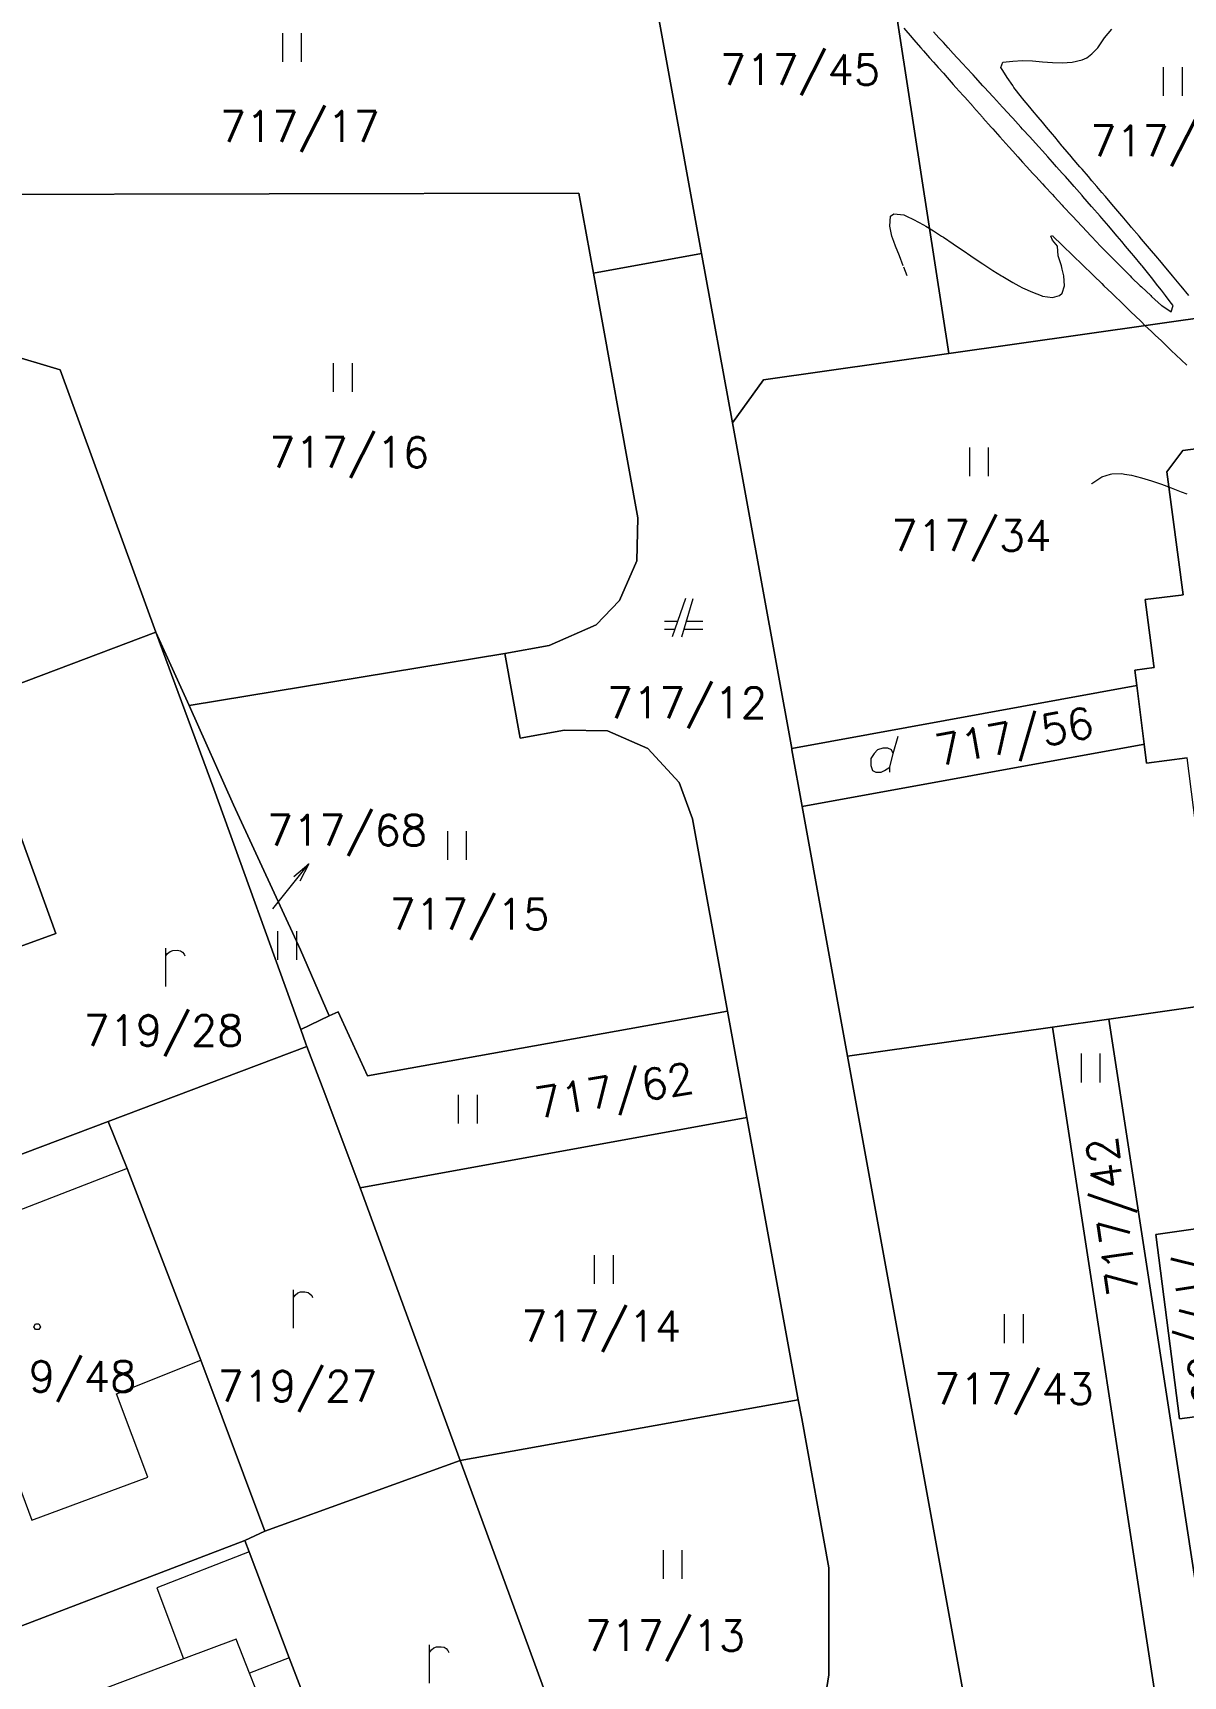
# Model space of a CAD drawing. Extents: x -443817 to 3, y -1171930 to -442383.
# Drawn here: x -442588.6 to -442528.5, y -1170206.7 to -1170120.8 of the extents above; entities that cross this region are included whole.
import ezdxf
from ezdxf.enums import TextEntityAlignment as Align

# ---------------------------------------------------------------- set-up
doc = ezdxf.new("R2010")
doc.units = 0
doc.header["$LTSCALE"] = 0.5
for name, color, linetype, lineweight in [('KLADPAR', 7, 'Continuous', 0), ('ZAPPAR', 7, 'Continuous', 0), ('ZUOB', 7, 'Continuous', 0)]:
    doc.layers.add(name, color=color, linetype=linetype, lineweight=lineweight)
doc.layers.add('VYSKOPIS', color=15, linetype='Continuous')
doc.styles.add('ROMANS', font='romans.shx', dxfattribs={"height": 0.2})

# ---------------------------------------------------------------- blocks, each defined once
blk = doc.blocks.new('$32')
at = {"color": 0}
for p, q in [((-0.5, 1.5), (-0.5, 0)), ((0.5, 0), (0.5, 1.5))]:
    blk.add_line(p, q, dxfattribs=at)
blk = doc.blocks.new('$479')
at = {"color": 0, "flags": 128}
for points in [[(0, 0), (0, 1.27), (0, 2)], [(0, 1.6), (0.1, 1.73), (0.23, 1.84), (0.37, 1.89), (0.6, 1.9), (0.77, 1.87), (0.87, 1.8), (0.96, 1.7), (1, 1.6)]]:
    blk.add_lwpolyline(points, dxfattribs=at)
blk = doc.blocks.new('$45')
at = {"color": 0, "flags": 128}
blk.add_lwpolyline([(0.09, 0.15), (0.18, 0), (0.09, -0.15), (-0.09, -0.15), (-0.18, 0), (-0.09, 0.15), (0.09, 0.15)], dxfattribs=at)
blk = doc.blocks.new('$431')
at = {"color": 0}
blk.add_line((0.63, 0.99), (0.9, 1.89), dxfattribs=at)
at = {"color": 0, "flags": 128}
blk.add_lwpolyline([(0.45, 0), (0.45, 0.27), (0.63, 0.99), (0.54, 1.17), (0.36, 1.26), (0.09, 1.26), (-0.18, 1.17), (-0.36, 0.99), (-0.54, 0.72), (-0.54, 0.36), (-0.45, 0.09), (-0.27, 0), (0, 0), (0.18, 0.09), (0.45, 0.27)], dxfattribs=at)
blk = doc.blocks.new('$489')
at = {"color": 0}
blk.add_line((-0.2, 2), (0, 3), dxfattribs=at)
at = {"color": 0, "flags": 128}
blk.add_lwpolyline([(0, 0), (0, 3), (0.2, 2)], dxfattribs=at)
blk = doc.blocks.new('$432')
at = {"color": 0}
for p, q in [((0.1, 2), (-0.6, 0)), ((-0.1, 0), (0.5, 2)), ((-0.32, 0.8), (-1, 0.8)), ((-1, 0.4), (-0.46, 0.4)), ((0.02, 0.4), (1, 0.4)), ((1, 0.8), (0.14, 0.8))]:
    blk.add_line(p, q, dxfattribs=at)

msp = doc.modelspace()

# ---------------------------------------------------------------- linework, layer by layer
at = {"layer": 'KLADPAR', "color": 7, "linetype": 'Continuous', "flags": 128}
for points in [[(-442559.08, -1170102.49), (-442553.65, -1170132.35), (-442559.31, -1170133.38), (-442560.07, -1170129.2), (-442592.45, -1170129.26), (-442599.39, -1170104.91), (-442598.08, -1170102.57), (-442572.35, -1170102.52), (-442559.08, -1170102.49)], [(-442550.42, -1170138.96), (-442552.04, -1170141.2), (-442553.65, -1170132.35), (-442559.08, -1170102.49), (-442546.14, -1170102.47), (-442540.73, -1170137.58), (-442550.42, -1170138.96)], [(-442516.11, -1170132.07), (-442515.85, -1170134.04), (-442540.73, -1170137.58), (-442546.14, -1170102.47), (-442520.08, -1170102.41), (-442518.75, -1170112.32), (-442517.43, -1170122.23), (-442516.11, -1170132.07)], [(-442592.45, -1170129.26), (-442560.07, -1170129.2), (-442559.31, -1170133.38), (-442556.98, -1170146.17), (-442557.03, -1170148.43), (-442557.94, -1170150.5), (-442559.17, -1170151.76), (-442561.61, -1170152.85), (-442563.94, -1170153.27), (-442580.43, -1170155.99), (-442582.17, -1170152.16), (-442587.17, -1170138.44), (-442590.08, -1170137.56), (-442592.45, -1170129.26)], [(-442590.08, -1170137.56), (-442587.17, -1170138.44), (-442582.17, -1170152.16), (-442610.45, -1170162.84), (-442610.51, -1170162.49), (-442606.77, -1170153.71), (-442604.66, -1170146.96), (-442616.7, -1170143.28), (-442617.69, -1170143.01), (-442616.39, -1170138.88), (-442613.4, -1170129.97), (-442609.02, -1170131.4), (-442595.49, -1170135.8), (-442590.08, -1170137.56)], [(-442521.14, -1170141.7), (-442519.08, -1170157.53), (-442520.66, -1170157.73), (-442519.99, -1170162.93), (-442521.95, -1170165.47), (-442525.06, -1170165.88), (-442527.61, -1170163.92), (-442528.28, -1170158.72), (-442530.39, -1170159), (-442530.52, -1170158.01), (-442530.91, -1170154.94), (-442531.01, -1170154.13), (-442530, -1170154), (-442530.01, -1170153.92), (-442530.46, -1170150.45), (-442528.58, -1170150.21), (-442528.48, -1170150.2), (-442529.34, -1170143.77), (-442528.49, -1170142.65), (-442521.14, -1170141.7)], [(-442579.14, -1170160.34), (-442574.6, -1170172.93), (-442574.33, -1170173.68), (-442574.28, -1170173.81), (-442584.67, -1170177.74), (-442602.32, -1170184.39), (-442606.63, -1170172.9), (-442600.29, -1170170.3), (-442598.34, -1170175.69), (-442591.56, -1170173.09), (-442592.73, -1170169.85), (-442587.4, -1170167.91), (-442590.97, -1170158.08), (-442598.07, -1170160.66), (-442598.33, -1170159.93), (-442603.39, -1170161.77), (-442603.22, -1170162.24), (-442609.78, -1170164.62), (-442610.45, -1170162.84), (-442582.17, -1170152.16), (-442579.14, -1170160.34)], [(-442580.43, -1170155.99), (-442578.11, -1170161.18), (-442574.61, -1170168.77), (-442573.11, -1170172.22), (-442574.6, -1170172.93), (-442579.14, -1170160.34), (-442582.17, -1170152.16), (-442580.43, -1170155.99)], [(-442563.94, -1170153.27), (-442563.14, -1170157.7), (-442560.81, -1170157.28), (-442558.57, -1170157.31), (-442556.47, -1170158.23), (-442554.83, -1170160.02), (-442554.12, -1170161.91), (-442552.29, -1170171.96), (-442571.11, -1170175.35), (-442572.65, -1170172.01), (-442573.11, -1170172.22), (-442574.61, -1170168.77), (-442578.11, -1170161.18), (-442580.43, -1170155.99), (-442563.94, -1170153.27)], [(-442548.94, -1170158.24), (-442530.91, -1170154.94), (-442530.52, -1170158.01), (-442530.59, -1170158.02), (-442548.39, -1170161.26), (-442548.93, -1170158.31), (-442548.94, -1170158.24)], [(-442590.97, -1170158.08), (-442587.4, -1170167.91), (-442592.73, -1170169.85), (-442591.56, -1170173.09), (-442598.34, -1170175.69), (-442600.29, -1170170.3), (-442606.63, -1170172.9), (-442609.78, -1170164.62), (-442603.22, -1170162.24), (-442603.39, -1170161.77), (-442598.33, -1170159.93), (-442598.07, -1170160.66), (-442590.97, -1170158.08)], [(-442532.36, -1170172.38), (-442511.23, -1170169.38), (-442510.92, -1170171.79), (-442507.17, -1170199.07), (-442506.56, -1170203.5), (-442508.51, -1170204.02), (-442512.02, -1170178.49), (-442525.89, -1170180.4), (-442525.53, -1170183.01), (-442529.91, -1170183.65), (-442528.68, -1170193.28), (-442525.06, -1170192.82), (-442524.2, -1170198.97), (-442523.35, -1170198.84), (-442522.14, -1170207.67), (-442526.76, -1170208.89), (-442532.36, -1170172.38)], [(-442551.28, -1170177.53), (-442571.5, -1170181.2), (-442573.35, -1170176.28), (-442574.28, -1170173.81), (-442574.33, -1170173.68), (-442574.6, -1170172.93), (-442573.11, -1170172.22), (-442572.65, -1170172.01), (-442571.11, -1170175.35), (-442552.29, -1170171.96), (-442551.28, -1170177.53)], [(-442529.64, -1170209.65), (-442535.31, -1170172.8), (-442532.36, -1170172.38), (-442526.76, -1170208.89), (-442527.76, -1170209.16), (-442529.09, -1170209.52), (-442529.64, -1170209.65)], [(-442546.02, -1170174.33), (-442535.31, -1170172.8), (-442529.64, -1170209.65), (-442539.19, -1170211.92), (-442539.44, -1170210.55), (-442546.02, -1170174.33)], [(-442574.28, -1170173.81), (-442573.35, -1170176.28), (-442571.5, -1170181.2), (-442566.27, -1170195.46), (-442576.48, -1170199.15), (-442579.83, -1170190.22), (-442583.68, -1170180.19), (-442584.67, -1170177.74), (-442574.28, -1170173.81)], [(-442583.68, -1170180.19), (-442579.83, -1170190.22), (-442576.48, -1170199.15), (-442577.53, -1170199.65), (-442594.21, -1170206.03), (-442602.32, -1170184.39), (-442584.67, -1170177.74), (-442583.68, -1170180.19)], [(-442523.35, -1170198.84), (-442524.2, -1170198.97), (-442525.06, -1170192.82), (-442528.68, -1170193.28), (-442529.91, -1170183.65), (-442525.53, -1170183.01), (-442524.84, -1170188.06), (-442525.31, -1170188.11), (-442526.12, -1170189.23), (-442525.94, -1170190.62), (-442524.81, -1170191.45), (-442524.38, -1170191.39), (-442523.35, -1170198.84)], [(-442548.42, -1170193.27), (-442547, -1170201.08), (-442547, -1170206.67), (-442547.4, -1170209.22), (-442548.05, -1170212.13), (-442548.55, -1170213.74), (-442558.32, -1170217.15), (-442565.91, -1170196.45), (-442566.27, -1170195.46), (-442548.6, -1170192.29), (-442548.42, -1170193.27)], [(-442566.27, -1170195.46), (-442565.91, -1170196.45), (-442558.32, -1170217.15), (-442569.36, -1170221.17), (-442574.25, -1170208.28), (-442575.2, -1170205.78), (-442577.3, -1170200.24), (-442577.53, -1170199.65), (-442576.48, -1170199.15), (-442566.27, -1170195.46)], [(-442577.3, -1170200.24), (-442575.2, -1170205.78), (-442574.25, -1170208.28), (-442569.36, -1170221.17), (-442584.04, -1170226.64), (-442586.96, -1170225.38), (-442594.21, -1170206.03), (-442577.53, -1170199.65), (-442577.3, -1170200.24)]]:
    msp.add_lwpolyline(points, close=True, dxfattribs=at)
for points in [[(-442547.4, -1170209.22), (-442547, -1170206.67), (-442547, -1170201.08), (-442548.42, -1170193.27), (-442548.6, -1170192.29), (-442551.28, -1170177.53), (-442552.29, -1170171.96), (-442554.12, -1170161.91), (-442554.83, -1170160.02), (-442556.47, -1170158.23), (-442558.57, -1170157.31), (-442560.81, -1170157.28), (-442563.14, -1170157.7), (-442563.94, -1170153.27), (-442561.61, -1170152.85), (-442559.17, -1170151.76), (-442557.94, -1170150.5), (-442557.03, -1170148.43), (-442556.98, -1170146.17), (-442559.31, -1170133.38), (-442553.65, -1170132.35), (-442553.65, -1170132.35), (-442552.04, -1170141.2), (-442548.94, -1170158.24), (-442548.93, -1170158.31), (-442548.39, -1170161.26), (-442546.02, -1170174.33), (-442539.44, -1170210.55)], [(-442521.14, -1170141.7), (-442528.49, -1170142.65), (-442529.34, -1170143.77), (-442528.48, -1170150.2), (-442528.58, -1170150.21), (-442530.46, -1170150.45), (-442530.01, -1170153.92), (-442530, -1170154), (-442531.01, -1170154.13), (-442530.91, -1170154.94), (-442548.94, -1170158.24), (-442552.04, -1170141.2), (-442550.42, -1170138.96), (-442540.73, -1170137.58), (-442515.85, -1170134.04)], [(-442511.23, -1170169.38), (-442532.36, -1170172.38), (-442535.31, -1170172.8), (-442546.02, -1170174.33), (-442548.39, -1170161.26), (-442530.59, -1170158.02), (-442530.52, -1170158.01), (-442530.39, -1170159), (-442528.28, -1170158.72)]]:
    msp.add_lwpolyline(points, dxfattribs=at)
at = {"layer": 'KLADPAR', "color": 7, "linetype": 'Continuous'}
msp.add_3dface([(-442551.28, -1170177.53), (-442548.6, -1170192.29), (-442566.27, -1170195.46), (-442571.5, -1170181.2)], dxfattribs=at)
at = {"layer": 'VYSKOPIS', "linetype": 'Continuous', "lineweight": 18, "flags": 128}
for points, elevation in [([(-442543.087726, -1170120.571), (-442542.651791, -1170121.076027), (-442542.569788, -1170121.164681), (-442542.199796, -1170121.594407), (-442542.05185, -1170121.755894), (-442541.744641, -1170122.112786), (-442541.533912, -1170122.34369), (-442541.285502, -1170122.631165), (-442541.015974, -1170122.928322), (-442540.824403, -1170123.149544), (-442540.498036, -1170123.511561), (-442540.361913, -1170123.667923), (-442539.980099, -1170124.091701), (-442539.8974, -1170124.186302), (-442539.462161, -1170124.670827), (-442539.432382, -1170124.704681), (-442538.971915, -1170125.22306), (-442538.944223, -1170125.253371), (-442538.516064, -1170125.74144), (-442538.426285, -1170125.839964), (-442538.055534, -1170126.259819), (-442537.908347, -1170126.421179), (-442537.591274, -1170126.778198), (-442537.390409, -1170126.998851), (-442537.124232, -1170127.296577), (-442536.872471, -1170127.573231), (-442536.654282, -1170127.814956), (-442536.354533, -1170128.143373), (-442536.181866, -1170128.333335), (-442535.836595, -1170128.709907), (-442535.706036, -1170128.851714), (-442535.318657, -1170129.273467), (-442535.228878, -1170129.370093), (-442534.800719, -1170129.833673), (-442534.749002, -1170129.888473), (-442534.282782, -1170130.388691), (-442534.265458, -1170130.406852), (-442533.779828, -1170130.925231), (-442533.764844, -1170130.941177), (-442533.289962, -1170131.44361), (-442533.246906, -1170131.489234), (-442532.793963, -1170131.961989), (-442532.728968, -1170132.03033), (-442532.289871, -1170132.480368), (-442532.21103, -1170132.562314), (-442531.778129, -1170132.998747), (-442531.693092, -1170133.086388), (-442531.258421, -1170133.517126), (-442531.175154, -1170133.60173), (-442530.725689, -1170134.035505), (-442530.657216, -1170134.103846), (-442530.179869, -1170134.553885), (-442530.139278, -1170134.593624), (-442529.62134, -1170135.064354), (-442529.603258, -1170135.072264), (-442529.103403, -1170135.410995), (-442529.008312, -1170135.072264), (-442529.103403, -1170134.94868), (-442529.402456, -1170134.553885), (-442529.62134, -1170134.273813), (-442529.804376, -1170134.035505), (-442530.139278, -1170133.611285), (-442530.212999, -1170133.517126), (-442530.630535, -1170132.998747), (-442530.657216, -1170132.966728), (-442531.058694, -1170132.480368), (-442531.175154, -1170132.342104), (-442531.492353, -1170131.961989), (-442531.693092, -1170131.725137), (-442531.929932, -1170131.44361), (-442532.21103, -1170131.114561), (-442532.371305, -1170130.925231), (-442532.728968, -1170130.509869), (-442532.81704, -1170130.406852), (-442533.246906, -1170129.911443), (-442533.266695, -1170129.888473), (-442533.720017, -1170129.370093), (-442533.764844, -1170129.319217), (-442534.176437, -1170128.851714), (-442534.282782, -1170128.731611), (-442534.636208, -1170128.333335), (-442534.800719, -1170128.148688), (-442535.098066, -1170127.814956), (-442535.318657, -1170127.568359), (-442535.561757, -1170127.296577), (-442535.836595, -1170126.991194), (-442536.028609, -1170126.778198), (-442536.354533, -1170126.417446), (-442536.497421, -1170126.259819), (-442536.872471, -1170125.846988), (-442536.968573, -1170125.74144), (-442537.390409, -1170125.279758), (-442537.442253, -1170125.22306), (-442537.908347, -1170124.713983), (-442537.916882, -1170124.704681), (-442538.391132, -1170124.186302), (-442538.426285, -1170124.147386), (-442538.864433, -1170123.667923), (-442538.944223, -1170123.579776), (-442539.339568, -1170123.149544), (-442539.462161, -1170123.01457), (-442539.815651, -1170122.631165), (-442539.980099, -1170122.450694), (-442540.292682, -1170122.112786), (-442540.498036, -1170121.88821), (-442540.770156, -1170121.594407), (-442541.015974, -1170121.325852), (-442541.248768, -1170121.076027), (-442541.533912, -1170120.76476)], 381), ([(-442528.181079, -1170134.553885), (-442528.585465, -1170134.065626), (-442528.610122, -1170134.035505), (-442529.039609, -1170133.517126), (-442529.103403, -1170133.441318), (-442529.470739, -1170132.998747), (-442529.62134, -1170132.820301), (-442529.905915, -1170132.480368), (-442530.139278, -1170132.205549), (-442530.344443, -1170131.961989), (-442530.657216, -1170131.594973), (-442530.785499, -1170131.44361), (-442531.175154, -1170130.989902), (-442531.230413, -1170130.925231), (-442531.673176, -1170130.406852), (-442531.693092, -1170130.383249), (-442532.110313, -1170129.888473), (-442532.21103, -1170129.769952), (-442532.549346, -1170129.370093), (-442532.728968, -1170129.158932), (-442532.990276, -1170128.851714), (-442533.246906, -1170128.551647), (-442533.433609, -1170128.333335), (-442533.764844, -1170127.946955), (-442533.878269, -1170127.814956), (-442534.282782, -1170127.344226), (-442534.323941, -1170127.296577), (-442534.762405, -1170126.778198), (-442534.800719, -1170126.732068), (-442535.193283, -1170126.259819), (-442535.318657, -1170126.108962), (-442535.624982, -1170125.74144), (-442535.836595, -1170125.486743), (-442536.056871, -1170125.22306), (-442536.354533, -1170124.866801), (-442536.490403, -1170124.704681), (-442536.872471, -1170124.247113), (-442536.923683, -1170124.186302), (-442537.328196, -1170123.667923), (-442537.390409, -1170123.572119), (-442537.677513, -1170123.149544), (-442537.908347, -1170122.785312), (-442538.01134, -1170122.631165), (-442537.908347, -1170122.341222), (-442537.390409, -1170122.297243), (-442536.872471, -1170122.26573), (-442536.354533, -1170122.280474), (-442535.836595, -1170122.322934), (-442535.318657, -1170122.368179), (-442534.800719, -1170122.388681), (-442534.282782, -1170122.351979), (-442533.764844, -1170122.230547), (-442533.518267, -1170122.112786), (-442533.246906, -1170121.909092), (-442532.9433, -1170121.594407), (-442532.728968, -1170121.283328), (-442532.586143, -1170121.076027), (-442532.21103, -1170120.622446)], 382), ([(-442543.111878, -1170132.998747), (-442543.313502, -1170132.480368), (-442543.522144, -1170131.961989), (-442543.605664, -1170131.726402), (-442543.699869, -1170131.44361), (-442543.815064, -1170130.925231), (-442543.771439, -1170130.406852), (-442543.605664, -1170130.273017), (-442543.087726, -1170130.335663), (-442542.936619, -1170130.406852), (-442542.569788, -1170130.573085), (-442542.05185, -1170130.851131), (-442541.934125, -1170130.925231), (-442541.533912, -1170131.17341), (-442541.117261, -1170131.44361), (-442541.015974, -1170131.506635), (-442540.498036, -1170131.848151), (-442540.331502, -1170131.961989), (-442539.980099, -1170132.199284), (-442539.57116, -1170132.480368), (-442539.462161, -1170132.553518), (-442538.944223, -1170132.900286), (-442538.791851, -1170132.998747), (-442538.426285, -1170133.234967), (-442537.980803, -1170133.517126), (-442537.908347, -1170133.562434), (-442537.390409, -1170133.862691), (-442537.068405, -1170134.035505), (-442536.872471, -1170134.140675), (-442536.354533, -1170134.38107), (-442535.907217, -1170134.553885), (-442535.836595, -1170134.581158), (-442535.318657, -1170134.652599), (-442534.942027, -1170134.553885), (-442534.800719, -1170134.42429), (-442534.68976, -1170134.035505), (-442534.722574, -1170133.517126), (-442534.800719, -1170133.171561), (-442534.841373, -1170132.998747), (-442535.011448, -1170132.480368), (-442535.041227, -1170131.961989), (-442535.318657, -1170131.650974), (-442535.400913, -1170131.44361), (-442535.318657, -1170131.409503), (-442535.285022, -1170131.44361), (-442534.800719, -1170131.919023), (-442534.758612, -1170131.961989), (-442534.282782, -1170132.421013), (-442534.224868, -1170132.480368), (-442533.764844, -1170132.92256), (-442533.689985, -1170132.998747), (-442533.246906, -1170133.423347), (-442533.155167, -1170133.517126), (-442532.728968, -1170133.924578), (-442532.619779, -1170134.035505), (-442532.21103, -1170134.427327), (-442532.085718, -1170134.553885), (-442531.693092, -1170134.92938), (-442531.550963, -1170135.072264), (-442531.175154, -1170135.430927), (-442531.014247, -1170135.590643), (-442530.657216, -1170135.931968), (-442530.478164, -1170136.109022), (-442530.139278, -1170136.430984), (-442529.937465, -1170136.627401), (-442529.62134, -1170136.926962), (-442529.393162, -1170137.14578), (-442529.103403, -1170137.418448), (-442528.843359, -1170137.664159), (-442528.585465, -1170137.904239), (-442528.284135, -1170138.182538)], 382), ([(-442542.90058, -1170133.517126), (-442543.087726, -1170133.059748)], 382), ([(-442533.275736, -1170144.403088), (-442533.246906, -1170144.377776), (-442532.728968, -1170144.031199), (-442532.280135, -1170143.884709), (-442532.21103, -1170143.867687), (-442531.693092, -1170143.863067), (-442531.551785, -1170143.884709), (-442531.175154, -1170143.939951), (-442530.657216, -1170144.073722), (-442530.139278, -1170144.235842), (-442529.66838, -1170144.403088), (-442529.62134, -1170144.419287), (-442529.103403, -1170144.61349), (-442528.585465, -1170144.811805), (-442528.293239, -1170144.921467)], 383)]:
    msp.add_lwpolyline(points, dxfattribs=dict(at, elevation=elevation))
at = {"layer": 'ZAPPAR', "color": 7, "linetype": 'Continuous'}
msp.add_line((-442575.2, -1170205.78), (-442577.28, -1170206.58), dxfattribs=at)
at = {"layer": 'ZAPPAR', "color": 7, "linetype": 'Continuous', "flags": 128}
for points in [[(-442583.68, -1170180.19), (-442590.52, -1170182.84), (-442589.45, -1170185.8), (-442592.6, -1170187), (-442591.57, -1170189.74), (-442591.91, -1170189.84), (-442588.66, -1170198.59), (-442582.59, -1170196.34), (-442584.23, -1170191.97), (-442579.83, -1170190.22)], [(-442577.3, -1170200.24), (-442582.13, -1170202.12), (-442580.73, -1170205.83)]]:
    msp.add_lwpolyline(points, dxfattribs=at)
msp.add_lwpolyline([(-442580.73, -1170205.83), (-442586.83, -1170208.13), (-442583.72, -1170216.64), (-442579.2, -1170214.93), (-442578.44, -1170216.59), (-442574.03, -1170214.87), (-442576.29, -1170209.1), (-442577.28, -1170206.58), (-442577.98, -1170204.8), (-442580.73, -1170205.83)], close=True, dxfattribs=at)
at = {"layer": 'ZUOB', "color": 7, "linetype": 'Continuous', "flags": 128}
for points in [[(-442558.32, -1170217.15), (-442565.91, -1170196.45), (-442566.27, -1170195.46), (-442571.5, -1170181.2), (-442573.35, -1170176.28), (-442574.28, -1170173.81), (-442574.33, -1170173.68), (-442574.6, -1170172.93), (-442579.14, -1170160.34), (-442582.17, -1170152.16), (-442587.17, -1170138.44), (-442590.08, -1170137.56)], [(-442590.08, -1170137.56), (-442587.17, -1170138.44), (-442582.17, -1170152.16), (-442579.14, -1170160.34), (-442574.6, -1170172.93), (-442574.33, -1170173.68), (-442574.28, -1170173.81), (-442573.35, -1170176.28), (-442571.5, -1170181.2), (-442566.27, -1170195.46), (-442565.91, -1170196.45), (-442558.32, -1170217.15)]]:
    msp.add_lwpolyline(points, dxfattribs=at)

# ---------------------------------------------------------------- block references
at = {"layer": 'KLADPAR', "color": 7, "linetype": 'Continuous'}
for name, p in [('$32', (-442575.06, -1170122.33)), ('$32', (-442529.02, -1170124.11)), ('$32', (-442572.4, -1170139.58)), ('$32', (-442539.15, -1170143.99)), ('$432', (-442554.59, -1170152.39)), ('$431', (-442544.27, -1170159.48)), ('$32', (-442566.44, -1170164.06)), ('$32', (-442575.31, -1170169.28)), ('$479', (-442581.66, -1170170.68)), ('$32', (-442533.32, -1170175.69)), ('$32', (-442565.87, -1170177.85)), ('$32', (-442558.76, -1170186.22)), ('$479', (-442574.99, -1170188.54)), ('$32', (-442537.33, -1170189.32)), ('$45', (-442588.38, -1170188.47)), ('$32', (-442555.16, -1170201.65)), ('$479', (-442567.87, -1170207.1))]:
    msp.add_blockref(name, p, dxfattribs=at)
at = {"layer": 'KLADPAR', "color": 7, "linetype": 'Continuous', "rotation": 321.320458}
msp.add_blockref('$489', (-442576.06, -1170166.61), dxfattribs=at)

# ---------------------------------------------------------------- texts
at = {"layer": 'KLADPAR', "color": 7, "linetype": 'Continuous', "style": 'ROMANS'}
for s, p in [('717/45', (-442548.51, -1170121.94)), ('717/17', (-442574.65, -1170124.91)), ('717/33', (-442529.16, -1170125.66)), ('717/16', (-442572.07, -1170141.95)), ('717/34', (-442539.55, -1170146.3)), ('717/12', (-442554.42, -1170155.04)), ('717/68', (-442572.19, -1170161.71)), ('717/15', (-442565.78, -1170166.1)), ('719/28', (-442581.78, -1170172.18)), ('717/14', (-442558.9, -1170187.64)), ('719/48', (-442587.38, -1170190.27)), ('719/27', (-442574.77, -1170190.78)), ('717/43', (-442537.33, -1170190.92)), ('717/13', (-442555.56, -1170203.82))]:
    msp.add_text(s, height=1.6, dxfattribs=at).set_placement(p, align=Align.TOP_CENTER)
for s, rotation, p in [('717/56', 10.6, (-442537.46, -1170156.81)), ('717/62', 9.454, (-442558.35, -1170175.32)), ('717/42', 98.09, (-442532.98, -1170182.81)), ('717/69', 279.145, (-442526.96, -1170188.32))]:
    msp.add_text(s, height=1.6, rotation=rotation, dxfattribs=at).set_placement(p, align=Align.TOP_CENTER)

doc.saveas('drawing.dxf')
